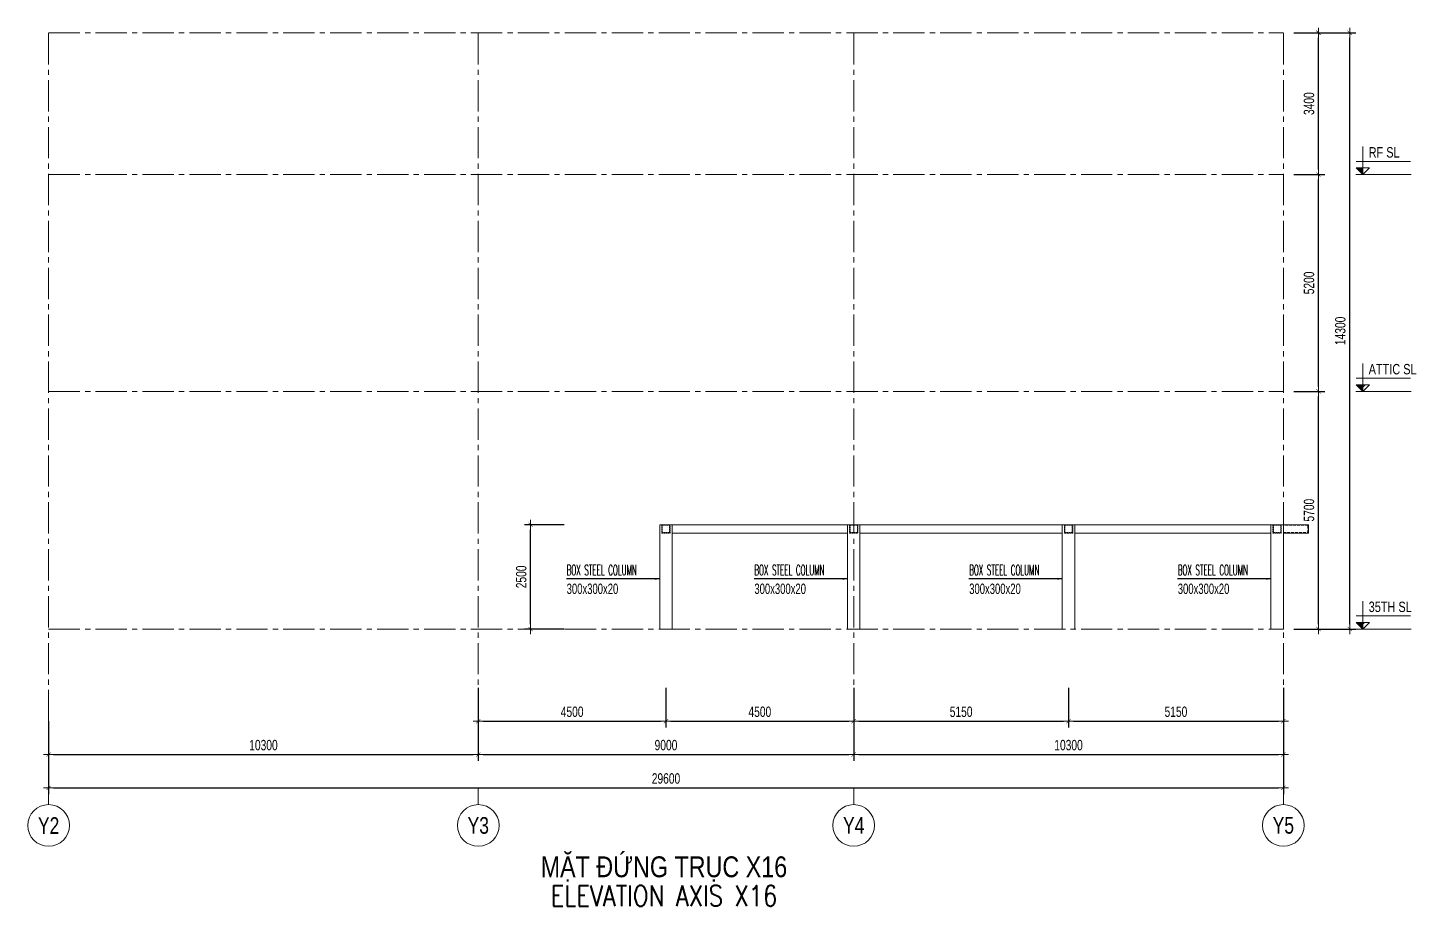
# Model space of a CAD drawing. Header units: millimetres. Extents: x 239606 to 395013, y -27979 to 24335.
# Drawn here: x 324446 to 357732, y 1139 to 22208 of the extents above; entities that cross this region are included whole.
import ezdxf
from ezdxf.enums import TextEntityAlignment as Align

# ---------------------------------------------------------------- set-up
doc = ezdxf.new("R2010")
doc.units = ezdxf.units.MM
doc.linetypes.add('CENTER2', pattern=[1.125, 0.75, -0.125, 0.125, -0.125])
doc.linetypes.add('HIDDEN2', pattern=[4.762499999999999, 3.175, -1.5875])
doc.layers.get('Defpoints').update_dxf_attribs({"color": 151, "lineweight": 9})
for name, color, linetype, lineweight in [('NDC_S_ANNO', 7, 'Continuous', 20), ('NDC_S_AXIS', 5, 'CENTER2', 13), ('NDC_S_CONTINUOUS', 3, 'Continuous', 20), ('NDC_S_DIM', 1, 'Continuous', 15), ('NDC_S_ENG TEXT', 2, 'Continuous', 20), ('NDC_S_ENG TITLE', 3, 'Continuous', 20), ('NDC_S_HATCH MATERIAL', 8, 'Continuous', 13), ('NDC_S_HIDDEN', 8, 'HIDDEN2', 13), ('NDC_S_SLAB', 2, 'Continuous', 20), ('NDC_S_SYMBOL', 1, 'Continuous', 15), ('NDC_S_TEXT SYMBOL', 7, 'Continuous', 20), ('NDC_S_VN TEXT', 7, 'Continuous', 20), ('NDC_S_VN TITLE', 6, 'Continuous', 35)]:
    doc.layers.add(name, color=color, linetype=linetype, lineweight=lineweight)
doc.styles.add('NDC_ANNO', font='', dxfattribs={"width": 0.8})
doc.styles.add('NDC_DIM', font='', dxfattribs={"width": 0.75})
doc.styles.add('NDC_EN TXT', font='romans.shx', dxfattribs={"width": 0.8})
doc.styles.add('NDC_VIE TXT', font='arial.ttf', dxfattribs={"width": 0.8})
doc.styles.get('NDC_ANNO').set_extended_font_data('Dotum')
doc.styles.get('NDC_DIM').set_extended_font_data('Dotum')
doc.dimstyles.new('NDC_dim_100', dxfattribs={"dimscale": 100, "dimtxt": 2.5, "dimasz": 1.2, "dimexe": 1.5, "dimexo": 2.5, "dimgap": 1, "dimtad": 1, "dimdec": 0, "dimzin": 0, "dimdsep": 46, "dimtxsty": 'NDC_DIM', "dimblk": 'DIMMARK', "dimcen": 0.09, "dimdle": 1.2, "dimclrd": 1, "dimclre": 1, "dimclrt": 3, "dimadec": 0, "dimazin": 0, "dimtfac": 1, "dimtdec": 0, "dimtix": 1, "dimtofl": 0, "dimtmove": 0, "dimatfit": 3, "dimfxl": 8, "dimfxlon": 1, "dimtolj": 1, "dimtzin": 0, "dimarcsym": 0})

# ---------------------------------------------------------------- blocks, each defined once
blk = doc.blocks.new('DIMMARK')
at = {"layer": 'NDC_S_DIM', "color": 1}
blk.add_line((-1.5, 0), (1, 0), dxfattribs=at)
at = {"layer": 'NDC_S_DIM', "color": 2, "const_width": 0.1}
blk.add_lwpolyline([(-0.4242640687119285, -0.4242640687119285), (0.4242640687119285, 0.4242640687119285)], dxfattribs=at)
blk = doc.blocks.new('*D146')
at = {"layer": 'Defpoints', "color": 0, "ltscale": 200, "transparency": 16777216}
for p in [(324946.3152843037, 6923.913469672407), (354546.3152843039, 6923.913469672407), (354546.3152843039, 3977.077512230375)]:
    blk.add_point(p, dxfattribs=at)
at = {"layer": 'NDC_S_DIM', "color": 1, "lineweight": -2, "ltscale": 200, "transparency": 16777216}
for p, q in [((324946.3152843037, 4777.077512230375), (324946.3152843037, 3827.077512230375)), ((354546.3152843039, 4777.077512230375), (354546.3152843039, 3827.077512230375)), ((325066.3152843037, 3977.077512230375), (354426.3152843039, 3977.077512230375))]:
    blk.add_line(p, q, dxfattribs=at)
at = {"layer": 'NDC_S_DIM', "color": 1, "lineweight": -2, "ltscale": 200, "transparency": 16777216, "xscale": 120, "yscale": 120, "zscale": 120, "rotation": 180}
blk.add_blockref('DIMMARK', (324946.3152843037, 3977.077512230375), dxfattribs=at)
at = {"layer": 'NDC_S_DIM', "color": 1, "lineweight": -2, "ltscale": 200, "transparency": 16777216, "xscale": 120, "yscale": 120, "zscale": 120}
blk.add_blockref('DIMMARK', (354546.3152843039, 3977.077512230375), dxfattribs=at)
at = {"layer": 'NDC_S_DIM', "color": 3, "ltscale": 200, "transparency": 16777216, "insert": (339746.3152843038, 4202.247118743265), "char_height": 250, "attachment_point": 5, "style": 'NDC_DIM'}
blk.add_mtext('\\A1;29600', dxfattribs=at)
blk = doc.blocks.new('*D147')
at = {"layer": 'Defpoints', "color": 0, "ltscale": 200, "transparency": 16777216}
for p in [(324946.3152843037, 6923.913469672407), (335246.3152843039, 6923.913469672407), (335246.3152843039, 4777.077512230375)]:
    blk.add_point(p, dxfattribs=at)
at = {"layer": 'NDC_S_DIM', "color": 1, "lineweight": -2, "ltscale": 200, "transparency": 16777216}
for p, q in [((324946.3152843037, 5577.077512230375), (324946.3152843037, 4627.077512230375)), ((335246.3152843039, 5577.077512230375), (335246.3152843039, 4627.077512230375)), ((325066.3152843037, 4777.077512230375), (335126.3152843039, 4777.077512230375))]:
    blk.add_line(p, q, dxfattribs=at)
at = {"layer": 'NDC_S_DIM', "color": 1, "lineweight": -2, "ltscale": 200, "transparency": 16777216, "xscale": 120, "yscale": 120, "zscale": 120, "rotation": 180}
blk.add_blockref('DIMMARK', (324946.3152843037, 4777.077512230375), dxfattribs=at)
at = {"layer": 'NDC_S_DIM', "color": 1, "lineweight": -2, "ltscale": 200, "transparency": 16777216, "xscale": 120, "yscale": 120, "zscale": 120}
blk.add_blockref('DIMMARK', (335246.3152843039, 4777.077512230375), dxfattribs=at)
at = {"layer": 'NDC_S_DIM', "color": 3, "ltscale": 200, "transparency": 16777216, "insert": (330096.3152843038, 5002.247118743265), "char_height": 250, "attachment_point": 5, "style": 'NDC_DIM'}
blk.add_mtext('\\A1;10300', dxfattribs=at)
blk = doc.blocks.new('*D148')
at = {"layer": 'Defpoints', "color": 0, "ltscale": 200, "transparency": 16777216}
for p in [(335246.3152843039, 6923.913469672407), (344246.3152843039, 6923.913469672407), (344246.3152843039, 4777.077512230375)]:
    blk.add_point(p, dxfattribs=at)
at = {"layer": 'NDC_S_DIM', "color": 1, "lineweight": -2, "ltscale": 200, "transparency": 16777216}
for p, q in [((335246.3152843039, 5577.077512230375), (335246.3152843039, 4627.077512230375)), ((344246.3152843039, 5577.077512230375), (344246.3152843039, 4627.077512230375)), ((335366.3152843039, 4777.077512230375), (344126.3152843039, 4777.077512230375))]:
    blk.add_line(p, q, dxfattribs=at)
at = {"layer": 'NDC_S_DIM', "color": 1, "lineweight": -2, "ltscale": 200, "transparency": 16777216, "xscale": 120, "yscale": 120, "zscale": 120, "rotation": 180}
blk.add_blockref('DIMMARK', (335246.3152843039, 4777.077512230375), dxfattribs=at)
at = {"layer": 'NDC_S_DIM', "color": 1, "lineweight": -2, "ltscale": 200, "transparency": 16777216, "xscale": 120, "yscale": 120, "zscale": 120}
blk.add_blockref('DIMMARK', (344246.3152843039, 4777.077512230375), dxfattribs=at)
at = {"layer": 'NDC_S_DIM', "color": 3, "ltscale": 200, "transparency": 16777216, "insert": (339746.3152843039, 5002.247118743265), "char_height": 250, "attachment_point": 5, "style": 'NDC_DIM'}
blk.add_mtext('\\A1;9000', dxfattribs=at)
blk = doc.blocks.new('*D149')
at = {"layer": 'Defpoints', "color": 0, "ltscale": 200, "transparency": 16777216}
for p in [(344246.3152843039, 6923.913469672407), (354546.3152843039, 6923.913469672407), (354546.3152843039, 4777.077512230375)]:
    blk.add_point(p, dxfattribs=at)
at = {"layer": 'NDC_S_DIM', "color": 1, "lineweight": -2, "ltscale": 200, "transparency": 16777216}
for p, q in [((344246.3152843039, 5577.077512230375), (344246.3152843039, 4627.077512230375)), ((354546.3152843039, 5577.077512230375), (354546.3152843039, 4627.077512230375)), ((344366.3152843039, 4777.077512230375), (354426.3152843039, 4777.077512230375))]:
    blk.add_line(p, q, dxfattribs=at)
at = {"layer": 'NDC_S_DIM', "color": 1, "lineweight": -2, "ltscale": 200, "transparency": 16777216, "xscale": 120, "yscale": 120, "zscale": 120, "rotation": 180}
blk.add_blockref('DIMMARK', (344246.3152843039, 4777.077512230375), dxfattribs=at)
at = {"layer": 'NDC_S_DIM', "color": 1, "lineweight": -2, "ltscale": 200, "transparency": 16777216, "xscale": 120, "yscale": 120, "zscale": 120}
blk.add_blockref('DIMMARK', (354546.3152843039, 4777.077512230375), dxfattribs=at)
at = {"layer": 'NDC_S_DIM', "color": 3, "ltscale": 200, "transparency": 16777216, "insert": (349396.3152843039, 5002.247118743265), "char_height": 250, "attachment_point": 5, "style": 'NDC_DIM'}
blk.add_mtext('\\A1;10300', dxfattribs=at)
blk = doc.blocks.new('*U7')
at = {"layer": 'NDC_S_SYMBOL'}
blk.add_line((3.061616997868383e-16, 5), (4.286263797015736e-16, 9), dxfattribs=at)
blk.add_circle((0, 0), 5, dxfattribs=at)
at = {"layer": 'NDC_S_TEXT SYMBOL', "color": 7, "style": 'NDC_ANNO', "width": 0.8}
blk.add_attdef('GRID', text='', height=4, dxfattribs=at).set_placement((0, 0), align=Align.MIDDLE)
blk = doc.blocks.new('*D142')
at = {"layer": 'Defpoints', "color": 0, "ltscale": 100, "transparency": 16777216}
for p in [(354546.315284304, 13488.05946461956), (355387.130040227, 13488.05946461956), (354546.315284304, 7788.059464619557)]:
    blk.add_point(p, dxfattribs=at)
at = {"layer": 'NDC_S_DIM', "color": 1, "lineweight": -2, "ltscale": 100, "transparency": 16777216}
for p, q in [((354796.315284304, 13488.05946461956), (355537.130040227, 13488.05946461956)), ((355387.130040227, 7908.059464619557), (355387.130040227, 13368.05946461956)), ((354796.315284304, 7788.059464619557), (355537.130040227, 7788.059464619557))]:
    blk.add_line(p, q, dxfattribs=at)
at = {"layer": 'NDC_S_DIM', "color": 1, "lineweight": -2, "ltscale": 100, "transparency": 16777216, "xscale": 120, "yscale": 120, "zscale": 120}
for p, rotation in [((355387.130040227, 13488.05946461956), 90), ((355387.130040227, 7788.059464619557), 270)]:
    blk.add_blockref('DIMMARK', p, dxfattribs=dict(at, rotation=rotation))
at = {"layer": 'NDC_S_DIM', "color": 3, "ltscale": 100, "transparency": 16777216, "insert": (355161.9604337141, 10638.05946461945), "char_height": 250, "attachment_point": 5, "rotation": 90, "style": 'NDC_DIM'}
blk.add_mtext('\\A1;5700', dxfattribs=at)
blk = doc.blocks.new('*D143')
at = {"layer": 'Defpoints', "color": 0, "ltscale": 100, "transparency": 16777216}
for p in [(354546.315284304, 18688.05946461956), (355387.130040227, 18688.05946461956), (354546.315284304, 13488.05946461956)]:
    blk.add_point(p, dxfattribs=at)
at = {"layer": 'NDC_S_DIM', "color": 1, "lineweight": -2, "ltscale": 100, "transparency": 16777216}
for p, q in [((354796.315284304, 18688.05946461956), (355537.130040227, 18688.05946461956)), ((355387.130040227, 13608.05946461956), (355387.130040227, 18568.05946461956)), ((354796.315284304, 13488.05946461956), (355537.130040227, 13488.05946461956))]:
    blk.add_line(p, q, dxfattribs=at)
at = {"layer": 'NDC_S_DIM', "color": 1, "lineweight": -2, "ltscale": 100, "transparency": 16777216, "xscale": 120, "yscale": 120, "zscale": 120}
for p, rotation in [((355387.130040227, 18688.05946461956), 90), ((355387.130040227, 13488.05946461956), 270)]:
    blk.add_blockref('DIMMARK', p, dxfattribs=dict(at, rotation=rotation))
at = {"layer": 'NDC_S_DIM', "color": 3, "ltscale": 100, "transparency": 16777216, "insert": (355161.9604337141, 16088.05946461945), "char_height": 250, "attachment_point": 5, "rotation": 90, "style": 'NDC_DIM'}
blk.add_mtext('\\A1;5200', dxfattribs=at)
blk = doc.blocks.new('*D144')
at = {"layer": 'Defpoints', "color": 0, "ltscale": 100, "transparency": 16777216}
for p in [(354546.315284304, 22088.05946461956), (355387.130040227, 22088.05946461956), (354546.315284304, 18688.05946461956)]:
    blk.add_point(p, dxfattribs=at)
at = {"layer": 'NDC_S_DIM', "color": 1, "lineweight": -2, "ltscale": 100, "transparency": 16777216}
for p, q in [((354796.315284304, 22088.05946461956), (355537.130040227, 22088.05946461956)), ((355387.130040227, 18808.05946461956), (355387.130040227, 21968.05946461956)), ((354796.315284304, 18688.05946461956), (355537.130040227, 18688.05946461956))]:
    blk.add_line(p, q, dxfattribs=at)
at = {"layer": 'NDC_S_DIM', "color": 1, "lineweight": -2, "ltscale": 100, "transparency": 16777216, "xscale": 120, "yscale": 120, "zscale": 120}
for p, rotation in [((355387.130040227, 22088.05946461956), 90), ((355387.130040227, 18688.05946461956), 270)]:
    blk.add_blockref('DIMMARK', p, dxfattribs=dict(at, rotation=rotation))
at = {"layer": 'NDC_S_DIM', "color": 3, "ltscale": 100, "transparency": 16777216, "insert": (355161.9604337141, 20388.05946461945), "char_height": 250, "attachment_point": 5, "rotation": 90, "style": 'NDC_DIM'}
blk.add_mtext('\\A1;3400', dxfattribs=at)
blk = doc.blocks.new('*D145')
at = {"layer": 'Defpoints', "color": 0, "ltscale": 100, "transparency": 16777216}
for p in [(354546.315284304, 22088.05946461956), (356137.130040227, 22088.05946461956), (354546.315284304, 7788.059464619557)]:
    blk.add_point(p, dxfattribs=at)
at = {"layer": 'NDC_S_DIM', "color": 1, "lineweight": -2, "ltscale": 100, "transparency": 16777216}
for p, q in [((355337.130040227, 22088.05946461956), (356287.130040227, 22088.05946461956)), ((356137.130040227, 7908.059464619557), (356137.130040227, 21968.05946461956)), ((355337.130040227, 7788.059464619557), (356287.130040227, 7788.059464619557))]:
    blk.add_line(p, q, dxfattribs=at)
at = {"layer": 'NDC_S_DIM', "color": 1, "lineweight": -2, "ltscale": 100, "transparency": 16777216, "xscale": 120, "yscale": 120, "zscale": 120}
for p, rotation in [((356137.130040227, 22088.05946461956), 90), ((356137.130040227, 7788.059464619557), 270)]:
    blk.add_blockref('DIMMARK', p, dxfattribs=dict(at, rotation=rotation))
at = {"layer": 'NDC_S_DIM', "color": 3, "ltscale": 100, "transparency": 16777216, "insert": (355911.9604337141, 14938.05946461945), "char_height": 250, "attachment_point": 5, "rotation": 90, "style": 'NDC_DIM'}
blk.add_mtext('\\A1;14300', dxfattribs=at)
blk = doc.blocks.new('kata_block_CT')
at = {"layer": 'NDC_S_ANNO'}
blk.add_hatch(color=3, dxfattribs=at).paths.add_polyline_path([(0, 1.596954857557648), (-1.612010908633238, 1.596954857557648), (0, 0)])
at = {"layer": 'NDC_S_ANNO', "ltscale": 50}
h = blk.add_hatch(dxfattribs=at)
h.set_pattern_fill('ANSI31', color=256, scale=1.406250541793835, style=0)
h.set_pattern_definition([(45.00000000000001, (0, 5.456968210637569e-12), (-3.157122508925224, 3.157122508925225), [])])
h.paths.add_polyline_path([(0, 1.596954857557648), (0, 0), (1.612010908924276, 1.596954857557648)])
for p, q in [((11.56125648126181, 5.456968210637569e-12), (-1.63869572513795, 5.456968210637569e-12)), ((-1.592704896858777, 3.140833880479477), (11.46947077315417, 3.140833880479477))]:
    blk.add_line(p, q, dxfattribs=at)
for points in [[(0, 6.69495074864426), (0, 0)], [(0, 0), (-1.612010908924276, 1.596954857557648), (0, 1.596954857557648)], [(0, 0), (1.612010908924276, 1.596954857557648), (0, 1.596954857557648)]]:
    blk.add_lwpolyline(points, dxfattribs=at)
at = {"layer": 'NDC_S_ANNO', "color": 8, "ltscale": 50}
blk.add_lwpolyline([(0, 0), (-1.612010908633238, 1.596954857557648), (0, 1.596954857557648)], dxfattribs=at)
at = {"layer": 'NDC_S_TEXT SYMBOL', "color": 3, "style": 'NDC_ANNO', "width": 0.8}
blk.add_attdef('CT', (1.409564409346785, 4.068271311703938), '', height=2.5, dxfattribs=at)
blk = doc.blocks.new('Drawing name_symbol')
at = {"layer": 'NDC_S_ENG TITLE', "style": 'NDC_EN TXT', "width": 0.8}
blk.add_attdef('SECTDET1', text='', height=5, dxfattribs=at).set_placement((0, 1.011264427095739), align=Align.CENTER)
at = {"layer": 'NDC_S_TEXT SYMBOL', "lineweight": 25, "style": 'NDC_ANNO', "width": 0.8}
blk.add_attdef('SSCALE', text='', height=2.5, dxfattribs=at).set_placement((0, -3.998868953555331), align=Align.CENTER)
at = {"layer": 'NDC_S_VN TITLE', "style": 'NDC_VIE TXT', "width": 0.8}
blk.add_attdef('SECTDET2', text='', height=5, dxfattribs=at).set_placement((0, 7.970649532882817), align=Align.CENTER)
blk = doc.blocks.new('*D150')
at = {"layer": 'Defpoints', "color": 0, "ltscale": 100, "transparency": 16777216}
for p in [(335246.3152843039, 6923.913469672407), (339746.3152843039, 6923.913469672407), (339746.3152843039, 5577.077512230375)]:
    blk.add_point(p, dxfattribs=at)
at = {"layer": 'NDC_S_DIM', "color": 1, "lineweight": -2, "ltscale": 100, "transparency": 16777216}
for p, q in [((335246.3152843039, 6377.077512230375), (335246.3152843039, 5427.077512230375)), ((339746.3152843039, 6377.077512230375), (339746.3152843039, 5427.077512230375)), ((335366.3152843039, 5577.077512230375), (339626.3152843039, 5577.077512230375))]:
    blk.add_line(p, q, dxfattribs=at)
at = {"layer": 'NDC_S_DIM', "color": 1, "lineweight": -2, "ltscale": 100, "transparency": 16777216, "xscale": 120, "yscale": 120, "zscale": 120, "rotation": 180}
blk.add_blockref('DIMMARK', (335246.3152843039, 5577.077512230375), dxfattribs=at)
at = {"layer": 'NDC_S_DIM', "color": 1, "lineweight": -2, "ltscale": 100, "transparency": 16777216, "xscale": 120, "yscale": 120, "zscale": 120}
blk.add_blockref('DIMMARK', (339746.3152843039, 5577.077512230375), dxfattribs=at)
at = {"layer": 'NDC_S_DIM', "color": 3, "ltscale": 100, "transparency": 16777216, "insert": (337496.3152843039, 5802.247118743265), "char_height": 250, "attachment_point": 5, "style": 'NDC_DIM'}
blk.add_mtext('\\A1;4500', dxfattribs=at)
blk = doc.blocks.new('*D151')
at = {"layer": 'Defpoints', "color": 0, "ltscale": 100, "transparency": 16777216}
for p in [(339746.3152843039, 6923.913469672407), (344246.3152843039, 6923.913469672407), (344246.3152843039, 5577.077512230375)]:
    blk.add_point(p, dxfattribs=at)
at = {"layer": 'NDC_S_DIM', "color": 1, "lineweight": -2, "ltscale": 100, "transparency": 16777216}
for p, q in [((339746.3152843039, 6377.077512230375), (339746.3152843039, 5427.077512230375)), ((344246.3152843039, 6377.077512230375), (344246.3152843039, 5427.077512230375)), ((339866.3152843039, 5577.077512230375), (344126.3152843039, 5577.077512230375))]:
    blk.add_line(p, q, dxfattribs=at)
at = {"layer": 'NDC_S_DIM', "color": 1, "lineweight": -2, "ltscale": 100, "transparency": 16777216, "xscale": 120, "yscale": 120, "zscale": 120, "rotation": 180}
blk.add_blockref('DIMMARK', (339746.3152843039, 5577.077512230375), dxfattribs=at)
at = {"layer": 'NDC_S_DIM', "color": 1, "lineweight": -2, "ltscale": 100, "transparency": 16777216, "xscale": 120, "yscale": 120, "zscale": 120}
blk.add_blockref('DIMMARK', (344246.3152843039, 5577.077512230375), dxfattribs=at)
at = {"layer": 'NDC_S_DIM', "color": 3, "ltscale": 100, "transparency": 16777216, "insert": (341996.3152843039, 5802.247118743265), "char_height": 250, "attachment_point": 5, "style": 'NDC_DIM'}
blk.add_mtext('\\A1;4500', dxfattribs=at)
blk = doc.blocks.new('*D152')
at = {"layer": 'Defpoints', "color": 0, "ltscale": 100, "transparency": 16777216}
for p in [(344246.3152843039, 6923.913469672407), (349396.3152843039, 6923.913469672407), (349396.3152843039, 5577.077512230375)]:
    blk.add_point(p, dxfattribs=at)
at = {"layer": 'NDC_S_DIM', "color": 1, "lineweight": -2, "ltscale": 100, "transparency": 16777216}
for p, q in [((344246.3152843039, 6377.077512230375), (344246.3152843039, 5427.077512230375)), ((349396.3152843039, 6377.077512230375), (349396.3152843039, 5427.077512230375)), ((344366.3152843039, 5577.077512230375), (349276.3152843039, 5577.077512230375))]:
    blk.add_line(p, q, dxfattribs=at)
at = {"layer": 'NDC_S_DIM', "color": 1, "lineweight": -2, "ltscale": 100, "transparency": 16777216, "xscale": 120, "yscale": 120, "zscale": 120, "rotation": 180}
blk.add_blockref('DIMMARK', (344246.3152843039, 5577.077512230375), dxfattribs=at)
at = {"layer": 'NDC_S_DIM', "color": 1, "lineweight": -2, "ltscale": 100, "transparency": 16777216, "xscale": 120, "yscale": 120, "zscale": 120}
blk.add_blockref('DIMMARK', (349396.3152843039, 5577.077512230375), dxfattribs=at)
at = {"layer": 'NDC_S_DIM', "color": 3, "ltscale": 100, "transparency": 16777216, "insert": (346821.3152843039, 5802.247118743265), "char_height": 250, "attachment_point": 5, "style": 'NDC_DIM'}
blk.add_mtext('\\A1;5150', dxfattribs=at)
blk = doc.blocks.new('*D153')
at = {"layer": 'Defpoints', "color": 0, "ltscale": 100, "transparency": 16777216}
for p in [(349396.3152843039, 6923.913469672407), (354546.3152843039, 6923.913469672407), (354546.3152843039, 5577.077512230375)]:
    blk.add_point(p, dxfattribs=at)
at = {"layer": 'NDC_S_DIM', "color": 1, "lineweight": -2, "ltscale": 100, "transparency": 16777216}
for p, q in [((349396.3152843039, 6377.077512230375), (349396.3152843039, 5427.077512230375)), ((354546.3152843039, 6377.077512230375), (354546.3152843039, 5427.077512230375)), ((349516.3152843039, 5577.077512230375), (354426.3152843039, 5577.077512230375))]:
    blk.add_line(p, q, dxfattribs=at)
at = {"layer": 'NDC_S_DIM', "color": 1, "lineweight": -2, "ltscale": 100, "transparency": 16777216, "xscale": 120, "yscale": 120, "zscale": 120, "rotation": 180}
blk.add_blockref('DIMMARK', (349396.3152843039, 5577.077512230375), dxfattribs=at)
at = {"layer": 'NDC_S_DIM', "color": 1, "lineweight": -2, "ltscale": 100, "transparency": 16777216, "xscale": 120, "yscale": 120, "zscale": 120}
blk.add_blockref('DIMMARK', (354546.3152843039, 5577.077512230375), dxfattribs=at)
at = {"layer": 'NDC_S_DIM', "color": 3, "ltscale": 100, "transparency": 16777216, "insert": (351971.3152843039, 5802.247118743265), "char_height": 250, "attachment_point": 5, "style": 'NDC_DIM'}
blk.add_mtext('\\A1;5150', dxfattribs=at)
blk = doc.blocks.new('*D154')
at = {"layer": 'Defpoints', "color": 0, "ltscale": 100, "transparency": 16777216}
for p in [(336501.8147812082, 10288.05946461955), (341559.3563748916, 10288.05946461955), (341559.3563748916, 7788.05946461955)]:
    blk.add_point(p, dxfattribs=at)
at = {"layer": 'NDC_S_DIM', "color": 1, "lineweight": -2, "ltscale": 100, "transparency": 16777216}
for p, q in [((337301.8147812082, 10288.05946461955), (336351.8147812082, 10288.05946461955)), ((336501.8147812082, 7908.059464619549), (336501.8147812082, 10168.05946461955)), ((337301.8147812082, 7788.059464619549), (336351.8147812082, 7788.059464619549))]:
    blk.add_line(p, q, dxfattribs=at)
at = {"layer": 'NDC_S_DIM', "color": 1, "lineweight": -2, "ltscale": 100, "transparency": 16777216, "xscale": 120, "yscale": 120, "zscale": 120}
for p, rotation in [((336501.8147812082, 10288.05946461955), 90), ((336501.8147812082, 7788.059464619549), 270)]:
    blk.add_blockref('DIMMARK', p, dxfattribs=dict(at, rotation=rotation))
at = {"layer": 'NDC_S_DIM', "color": 3, "ltscale": 100, "transparency": 16777216, "insert": (336276.6451746952, 9038.059464619453), "char_height": 250, "attachment_point": 5, "rotation": 90, "style": 'NDC_DIM'}
blk.add_mtext('\\A1;2500', dxfattribs=at)

msp = doc.modelspace()

# ---------------------------------------------------------------- linework, layer by layer
at = {"layer": 'NDC_S_AXIS', "ltscale": 1000}
for p, q in [((324946.3152843037, 5577.077512230375), (324946.3152843037, 22088.05946461955)), ((324946.3152843037, 22088.05946461955), (354546.3152843039, 22088.05946461955)), ((335246.3152843039, 5577.077512230375), (335246.3152843039, 22088.05946461955)), ((344246.3152843039, 5577.077512230375), (344246.3152843039, 22088.05946461955)), ((354546.3152843039, 5577.077512230375), (354546.3152843039, 22088.05946461955)), ((324946.3152843037, 18688.05946461955), (354546.3152843039, 18688.05946461955)), ((324946.3152843037, 13488.05946461955), (354546.3152843039, 13488.05946461955)), ((324946.3152843037, 7788.059464619546), (354546.3152843039, 7788.059464619546))]:
    msp.add_line(p, q, dxfattribs=at)
at = {"layer": 'NDC_S_CONTINUOUS', "ltscale": 100}
for p, q in [((339596.3152843038, 7788.059464619539), (339596.3152843038, 10288.05946461955)), ((339896.3152843038, 7788.059464619546), (339896.3152843038, 10288.05946461955)), ((344096.3152843039, 7788.059464619539), (344096.3152843039, 10288.05946461955)), ((344396.3152843039, 7788.059464619546), (344396.3152843039, 10288.05946461955)), ((349246.3152843039, 7788.059464619539), (349246.3152843039, 10288.05946461955)), ((349546.3152843039, 7788.059464619546), (349546.3152843039, 10288.05946461955)), ((354246.3152843039, 7788.059464619539), (354246.3152843039, 10288.05946461955)), ((354546.3152843039, 7788.059464619546), (354546.3152843039, 10288.05946461955))]:
    msp.add_line(p, q, dxfattribs=at)
at = {"layer": 'NDC_S_HATCH MATERIAL', "ltscale": 1000}
msp.add_lwpolyline([(354546.3152843039, 10088.05946461958), (355146.3152843039, 10088.05946461958), (355146.3152843039, 10288.05946461958), (354546.3152843039, 10288.05946461958)], close=True, dxfattribs=at)
at = {"layer": 'NDC_S_HIDDEN', "ltscale": 10, "elevation": -1.410320197076039e-09}
for points in [[(339646.3152843039, 10088.05946461958), (339846.3152843039, 10088.05946461958), (339846.3152843039, 10288.05946461958), (339646.3152843039, 10288.05946461958)], [(339658.3152843039, 10100.05946461958), (339834.3152843039, 10100.05946461958), (339834.3152843039, 10276.05946461958), (339658.3152843039, 10276.05946461958)], [(344146.3152843039, 10088.05946461958), (344346.3152843039, 10088.05946461958), (344346.3152843039, 10288.05946461958), (344146.3152843039, 10288.05946461958)], [(344158.3152843039, 10100.05946461958), (344334.3152843039, 10100.05946461958), (344334.3152843039, 10276.05946461958), (344158.3152843039, 10276.05946461958)], [(349296.3152843039, 10088.05946461958), (349496.3152843039, 10088.05946461958), (349496.3152843039, 10288.05946461958), (349296.3152843039, 10288.05946461958)], [(349308.3152843039, 10100.05946461958), (349484.3152843039, 10100.05946461958), (349484.3152843039, 10276.05946461958), (349308.3152843039, 10276.05946461958)], [(354296.3152843039, 10088.05946461958), (354496.3152843039, 10088.05946461958), (354496.3152843039, 10288.05946461958), (354296.3152843039, 10288.05946461958)], [(354308.3152843039, 10100.05946461958), (354484.3152843039, 10100.05946461958), (354484.3152843039, 10276.05946461958), (354308.3152843039, 10276.05946461958)]]:
    msp.add_lwpolyline(points, close=True, dxfattribs=at)
at = {"layer": 'NDC_S_HIDDEN', "ltscale": 20}
msp.add_lwpolyline([(354546.3152843039, 10100.05946461958), (355134.3152843039, 10100.05946461958), (355134.3152843039, 10276.05946461958), (354546.3152843039, 10276.05946461958)], close=True, dxfattribs=at)
at = {"layer": 'NDC_S_SLAB', "ltscale": 1000}
for p, q in [((339596.3152843038, 10288.05946461955), (354546.3152843039, 10288.05946461955)), ((339896.3152843038, 10088.05946461955), (344096.3152843039, 10088.05946461955)), ((344396.3152843039, 10088.05946461955), (349246.3152843039, 10088.05946461955)), ((349546.3152843039, 10088.05946461955), (354246.3152843039, 10088.05946461955))]:
    msp.add_line(p, q, dxfattribs=at)

# ---------------------------------------------------------------- block references
at = {"layer": 'NDC_S_ANNO'}
ref = msp.add_blockref('Drawing name_symbol', (339696.5719506441, 1037.850583438194), dxfattribs=dict(at, xscale=100, yscale=100, zscale=100))
ref.add_attrib('SECTDET1', 'ELEVATION AXIS X16', dxfattribs={"layer": 'NDC_S_ENG TITLE', "height": 499.9999999999999, "style": 'NDC_EN TXT', "width": 0.7999999999999999}).set_placement((339696.5719506441, 1138.977026147768), align=Align.CENTER)
ref.add_attrib('SECTDET2', 'MẶT ĐỨNG TRỤC X16', dxfattribs={"layer": 'NDC_S_VN TITLE', "height": 499.9999999999999, "style": 'NDC_VIE TXT', "width": 0.7999999999999999}).set_placement((339696.5719506441, 1834.915536726476), align=Align.CENTER)
at = {"layer": 'NDC_S_AXIS', "xscale": 100, "yscale": 100, "zscale": 100}
for p, values in [((324946.3152843037, 3077.077512230375), {'GRID': 'Y2'}), ((335246.3152843039, 3077.077512230375), {'GRID': 'Y3'}), ((344246.3152843039, 3077.077512230375), {'GRID': 'Y4'}), ((354546.3152843039, 3077.07751223036), {'GRID': 'Y5'})]:
    msp.add_blockref('*U7', p, dxfattribs=at).add_auto_attribs(values)
at = {"layer": 'NDC_S_VN TEXT', "xscale": 100, "yscale": 100, "zscale": 100}
for p, values in [((356450.9996127399, 18688.05946461901), {'CT': 'RF SL'}), ((356450.9996127399, 13488.05946461901), {'CT': 'ATTIC SL'}), ((356450.9996127399, 7788.059464619007), {'CT': '35TH SL'})]:
    msp.add_blockref('kata_block_CT', p, dxfattribs=at).add_auto_attribs(values)

# ---------------------------------------------------------------- texts
at = {"layer": 'NDC_S_ENG TEXT'}
for s, style, width, p in [('BOX STEEL COLUMN', 'NDC_EN TXT', 0.5, (337365.2920824875, 9076.717102009912)), ('BOX STEEL COLUMN', 'NDC_EN TXT', 0.5, (341865.2920824876, 9076.717102009912)), ('BOX STEEL COLUMN', 'NDC_EN TXT', 0.5, (347015.2920824876, 9076.717102009912)), ('BOX STEEL COLUMN', 'NDC_EN TXT', 0.5, (352015.2920824876, 9076.717102009912)), ('300x300x20', 'NDC_VIE TXT', 0.65, (337365.2920824875, 8627.684889913995)), ('300x300x20', 'NDC_VIE TXT', 0.65, (341865.2920824876, 8627.684889913995)), ('300x300x20', 'NDC_VIE TXT', 0.65, (347015.2920824876, 8627.684889913995)), ('300x300x20', 'NDC_VIE TXT', 0.65, (352015.2920824876, 8627.684889913995))]:
    msp.add_text(s, height=250, dxfattribs=dict(at, style=style, width=width)).set_placement(p)

# ---------------------------------------------------------------- dimensions: what is measured, and where the dimension line sits
at = {"layer": 'NDC_S_DIM', "ltscale": 100}
for base, p1, p2, picture, middle in [((355387.130040227, 22088.05946461956), (354546.3152843039, 18688.05946461955), (354546.3152843039, 22088.05946461955), '*D144', (355161.9604337141, 20388.05946461945)), ((355387.130040227, 18688.05946461956), (354546.3152843039, 13488.05946461955), (354546.3152843039, 18688.05946461955), '*D143', (355161.9604337141, 16088.05946461945)), ((336501.8147812082, 10288.05946461955), (341559.3563748915, 7788.059464619546), (341559.3563748915, 10288.05946461955), '*D154', (336276.6451746952, 9038.059464619453))]:
    dim = msp.add_linear_dim(base=base, p1=p1, p2=p2, angle=90, dimstyle='NDC_dim_100', override={"dimtmove": 1}, dxfattribs=at)
    dim.commit()
    dim.dimension.update_dxf_attribs({"geometry": picture, "text_midpoint": middle})
for base, p2, picture, middle in [((356137.130040227, 22088.05946461956), (354546.3152843039, 22088.05946461955), '*D145', (355911.9604337141, 14938.05946461945)), ((355387.130040227, 13488.05946461956), (354546.3152843039, 13488.05946461955), '*D142', (355161.9604337141, 10638.05946461945))]:
    dim = msp.add_linear_dim(base=base, p1=(354546.3152843039, 7788.059464619553), p2=p2, angle=90, dimstyle='NDC_dim_100', dxfattribs=at)
    dim.commit()
    dim.dimension.update_dxf_attribs({"geometry": picture, "text_midpoint": middle})
at = {"layer": 'NDC_S_DIM', "ltscale": 200}
for base, p1, p2, picture, middle in [((354546.3152843039, 3977.077512230375), (324946.3152843037, 6923.913469672407), (354546.3152843039, 6923.913469672407), '*D146', (339746.3152843038, 4202.247118743265)), ((335246.3152843039, 4777.077512230375), (324946.3152843037, 6923.913469672407), (335246.3152843039, 6923.913469672407), '*D147', (330096.3152843038, 5002.247118743265)), ((344246.3152843039, 4777.077512230375), (335246.3152843039, 6923.913469672407), (344246.3152843039, 6923.913469672407), '*D148', (339746.3152843039, 5002.247118743265)), ((354546.3152843039, 4777.077512230375), (344246.3152843039, 6923.913469672407), (354546.3152843039, 6923.913469672407), '*D149', (349396.3152843039, 5002.247118743265))]:
    dim = msp.add_linear_dim(base=base, p1=p1, p2=p2, dimstyle='NDC_dim_100', dxfattribs=at)
    dim.commit()
    dim.dimension.update_dxf_attribs({"geometry": picture, "text_midpoint": middle})
at = {"layer": 'NDC_S_DIM', "ltscale": 100}
for base, p1, p2, picture, middle in [((339746.3152843039, 5577.077512230375), (335246.3152843039, 6923.913469672407), (339746.3152843039, 6923.913469672407), '*D150', (337496.3152843039, 5802.247118743265)), ((344246.3152843039, 5577.077512230375), (339746.3152843039, 6923.913469672407), (344246.3152843039, 6923.913469672407), '*D151', (341996.3152843039, 5802.247118743265)), ((349396.3152843039, 5577.077512230375), (344246.3152843039, 6923.913469672407), (349396.3152843039, 6923.913469672407), '*D152', (346821.3152843039, 5802.247118743265)), ((354546.3152843039, 5577.077512230375), (349396.3152843039, 6923.913469672407), (354546.3152843039, 6923.913469672407), '*D153', (351971.3152843039, 5802.247118743265))]:
    dim = msp.add_linear_dim(base=base, p1=p1, p2=p2, dimstyle='NDC_dim_100', override={"dimtmove": 1}, dxfattribs=at)
    dim.commit()
    dim.dimension.update_dxf_attribs({"geometry": picture, "text_midpoint": middle})

# ---------------------------------------------------------------- leaders
at = {"layer": 'NDC_S_SLAB', "ltscale": 100}
for points in [[(339596.3152843038, 8988.059464619546), (337358.2912202095, 8988.059464619546)], [(344096.3152843039, 8988.059464619546), (341858.2912202096, 8988.059464619546)], [(349246.3152843039, 8988.059464619546), (347008.2912202096, 8988.059464619546)], [(354246.3152843039, 8988.059464619546), (352008.2912202096, 8988.059464619546)]]:
    msp.add_leader(points, dimstyle='NDC_dim_100', override={"dimgap": 1, "dimtad": 0}, dxfattribs=at)

doc.saveas('drawing.dxf')
